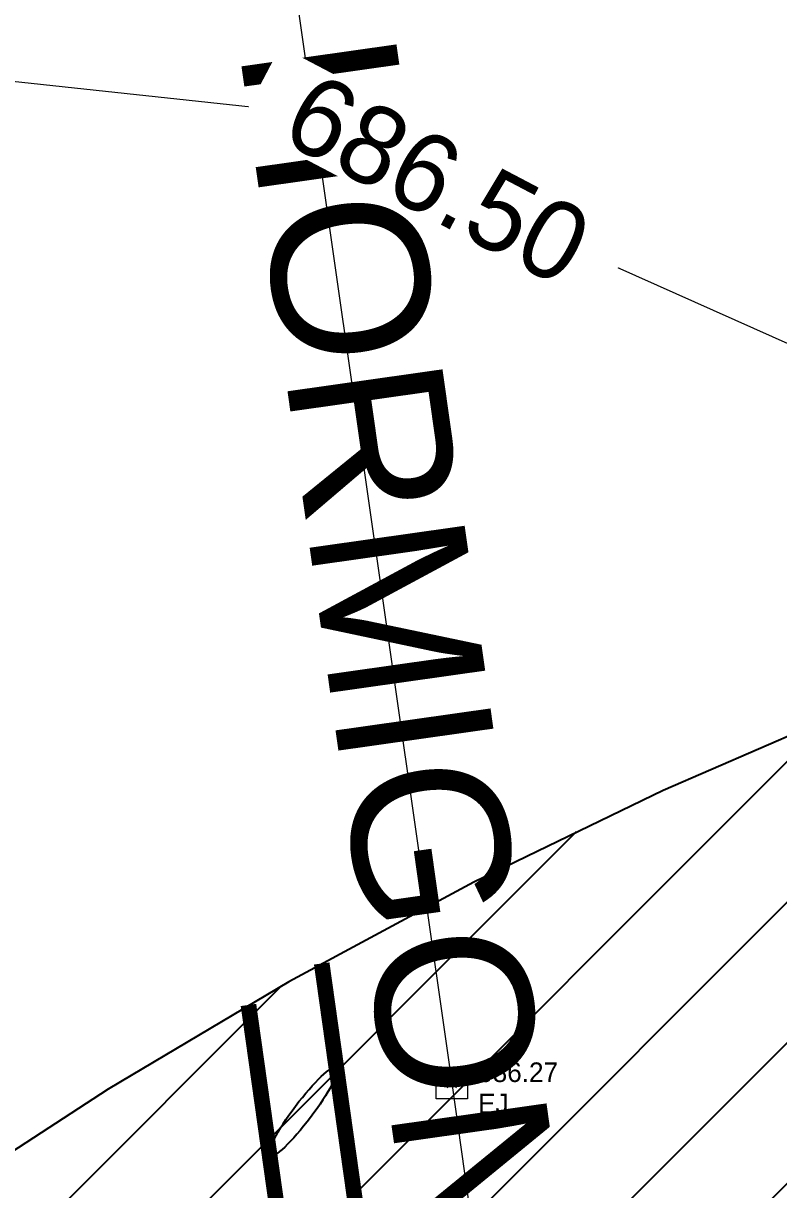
# Model space of a CAD drawing. Extents: x 350769 to 354978, y 6304672 to 6307963.
# Drawn here: x 352708.41 to 352713.23, y 6306065.91 to 6306073.36 of the extents above; entities that cross this region are included whole.
import ezdxf

# ---------------------------------------------------------------- set-up
doc = ezdxf.new("R2010")
doc.units = 0
doc.header["$PDMODE"] = 35
doc.header["$PDSIZE"] = 0.03
for name, pattern in [('CENTER', [50.8, 31.75, -6.35, 6.35, -6.35]), ('CONTINUA', [0]), ('CONTINUOS', [0]), ('DASHED', [19.05, 12.7, -6.35]), ('HIDDEN', [9.525, 6.35, -3.175])]:
    doc.linetypes.add(name, pattern=pattern)
doc.layers.get('0').update_dxf_attribs({"linetype": 'CONTINUOUS'})
doc.layers.add('0_ASD_TOPOGRAFIA_ELEMENTOS', color=7, linetype='CONTINUOS', lineweight=5, true_color=0xbdbdbd)
for name, color, linetype in [('1-TEXTOS', 7, 'CONTINUOUS'), ('2-ACHURADO PAVIMENTO HORMIGON 3', 8, 'CONTINUOUS'), ('3-PAVIMENTO EJE', 161, 'CENTER'), ('C-TINN', 5, 'CONTINUOUS'), ('C-TOPO-MINR', 8, 'CONTINUOUS'), ('LE_proyección abajo', 4, 'HIDDEN'), ('Lot_ET1_ 8-DEM EXT CICLOVIA SEPARADOR', 210, 'CONTINUOUS'), ('Lot_ET1_ 8-DEM EXT DEMARCACION CICLOVIA', 210, 'CONTINUOUS'), ('V-NODE-TEXT DIC 2012', 31, 'CONTINUOUS')]:
    doc.layers.add(name, color=color, linetype=linetype)
doc.styles.add('A', font='arial.ttf', dxfattribs={"height": 2})

# ---------------------------------------------------------------- blocks, each defined once
blk = doc.blocks.new('Lot_SEPA')
at = {"linetype": 'ByBlock'}
blk.add_ellipse((0, 0), major_axis=(-0.25, 0.25), ratio=0.169706, start_param=-1.570796, end_param=4.712389, dxfattribs=at)
blk = doc.blocks.new('A$C66036E5C')
at = {"layer": 'LE_proyección abajo', "color": 210, "linetype": 'DASHED', "ltscale": 20}
blk.add_arc((482.7584, 724.5895), 31.9084, 209.6641, 163.52048, dxfattribs=at)
blk = doc.blocks.new('TOPOGRAFIA')
at = {"layer": '3-PAVIMENTO EJE', "color": 9, "lineweight": 0, "true_color": 0xbdbdbd, "flags": 128}
blk.add_lwpolyline([(390709.913, 6303075.198), (390711.146, 6303066.593), (390712.583, 6303056.374), (390713.754, 6303047.782), (390714.45, 6303042.803), (390715.826, 6303033.012), (390717.498, 6303021.297), (390719.055, 6303010.605), (390721.22, 6302995.419)], dxfattribs=at)
at = {"layer": 'C-TINN', "color": 9, "linetype": 'Continuous', "lineweight": 0, "true_color": 0xbdbdbd, "elevation": 686.272}
blk.add_lwpolyline([(390711.046, 6303066.493), (390711.046, 6303066.693), (390711.246, 6303066.693), (390711.246, 6303066.493), (390711.046, 6303066.493)], dxfattribs=at)
at = {"layer": 'C-TINN', "color": 9, "linetype": 'Continuous', "lineweight": 0, "true_color": 0xbdbdbd}
blk.add_point((390711.146, 6303066.593, 686.272), dxfattribs=at)
at = {"layer": 'C-TOPO-MINR', "color": 9, "linetype": 'Continuous', "lineweight": 0, "true_color": 0xbdbdbd, "elevation": 686.5}
blk.add_lwpolyline([(390723.6153, 6303071.4551), (390721.1097, 6303070.6244), (390720.3163, 6303069.7755), (390720.4373, 6303068.3368), (390720.5004, 6303067.6064), (390720.5096, 6303067.4664), (390714.835, 6303066.794), (390714.2743, 6303069.8387), (390714.0654, 6303070.9698), (390711.7051, 6303072.0223), (390710.2592, 6303072.7821), (390707.8616, 6303073.0411), (390706.7028, 6303073.1328), (390706.8389, 6303071.8219), (390707.0986, 6303069.1655), (390705.4921, 6303067.8494), (390705.1472, 6303068.0233), (390704.8862, 6303067.9534), (390704.5518, 6303067.7961), (390703.0189, 6303067.008), (390702.9054, 6303066.9006), (390702.4883, 6303067.6276), (390702.463, 6303067.7492)], dxfattribs=at)
at = {"layer": 'V-NODE-TEXT DIC 2012', "color": 9, "lineweight": 0, "true_color": 0xbdbdbd}
blk.add_point((390711.146, 6303066.593), dxfattribs=at)
at = {"layer": '1-TEXTOS', "color": 9, "lineweight": 0, "true_color": 0xbdbdbd, "style": 'A'}
blk.add_text('PAVIMENTO HORMIGON', height=1, rotation=278.0655, dxfattribs=at).set_placement((390708.5769, 6303081.7288))
at = {"layer": 'V-NODE-TEXT DIC 2012', "color": 9, "lineweight": 0, "true_color": 0xbdbdbd}
for s, p in [('686.27', (390711.3128, 6303066.6012)), ('EJ', (390711.3128, 6303066.4012))]:
    blk.add_text(s, height=0.125, dxfattribs=at).set_placement(p)
at = {"layer": 'C-TOPO-MINR', "color": 9, "linetype": 'Continuous', "lineweight": 0, "true_color": 0xbdbdbd, "insert": (390711.0539, 6303072.3645, 686.5), "char_height": 0.5, "width": 2.500952, "attachment_point": 5, "rotation": 332.27858, "bg_fill": 3, "box_fill_scale": 1.0635, "bg_fill_color": 256, "bg_fill_true_color": 13158600, "bg_fill_transparency": 0}
blk.add_mtext('686.50', dxfattribs=at)

msp = doc.modelspace()

# ---------------------------------------------------------------- hatches: boundary and pattern name
at = {"layer": '2-ACHURADO PAVIMENTO HORMIGON 3'}
h = msp.add_hatch(dxfattribs=at)
h.set_pattern_fill('ANSI31', color=256, scale=0.2)
h.set_pattern_definition([(45, (-167.09345, -618.2675), (-0.449012806053, 0.449012806053), [])])
edge = h.paths.add_edge_path()
edge.add_arc((352725.8015, 6306039.4602), 31.9084, 112.89896, 124.76602)
edge.add_line((352707.6065, 6306065.6726), (352708.5709, 6306058.9335))
edge.add_line((352708.5709, 6306058.9335), (352709.5614, 6306059.0708))
edge.add_line((352709.5614, 6306059.0708), (352710.1109, 6306055.1056))
edge.add_line((352710.1109, 6306055.1056), (352710.6368, 6306051.1328))
edge.add_line((352710.6368, 6306051.1328), (352711.129, 6306047.1542))
edge.add_line((352711.129, 6306047.1542), (352711.5883, 6306043.173))
edge.add_line((352711.5883, 6306043.173), (352712.0293, 6306039.1934))
edge.add_line((352712.0293, 6306039.1934), (352712.4698, 6306035.2183))
edge.add_line((352712.4698, 6306035.2183), (352712.9276, 6306031.2497))
edge.add_line((352712.9276, 6306031.2497), (352713.4178, 6306027.2877))
edge.add_line((352713.4178, 6306027.2877), (352713.9418, 6306023.3295))
edge.add_line((352713.9418, 6306023.3295), (352714.4903, 6306019.3714))
edge.add_line((352714.4903, 6306019.3714), (352715.9331, 6306009.1162))
edge.add_arc((352725.8015, 6306039.4602), 31.9084, 251.98465, 263.11785)
edge.add_line((352721.978, 6306007.7817), (352713.3857, 6306068.854))

# ---------------------------------------------------------------- linework, layer by layer
at = {"layer": 'Lot_ET1_ 8-DEM EXT DEMARCACION CICLOVIA', "color": 210, "const_width": 0.1, "flags": 128}
for points in [[(352710.3142, 6306067.358), (352710.9318, 6306062.968)], [(352709.8465, 6306067.0932), (352710.4367, 6306062.8984)]]:
    msp.add_lwpolyline(points, dxfattribs=at)

# ---------------------------------------------------------------- block references
msp.add_blockref('A$C66036E5C', (352243.043, 6305314.8707))
at = {"layer": 'Lot_ET1_ 8-DEM EXT CICLOVIA SEPARADOR', "color": 210, "linetype": 'CONTINUA', "rotation": 278.0084048031679}
msp.add_blockref('Lot_SEPA', (352710.1949, 6306066.411), dxfattribs=at)

# ---------------------------------------------------------------- next in the draw order: block references
at = {"layer": '0_ASD_TOPOGRAFIA_ELEMENTOS', "color": 30, "true_color": 0xf26507}
msp.add_blockref('TOPOGRAFIA', (-38000, 3000), dxfattribs=at)

doc.saveas('drawing.dxf')
